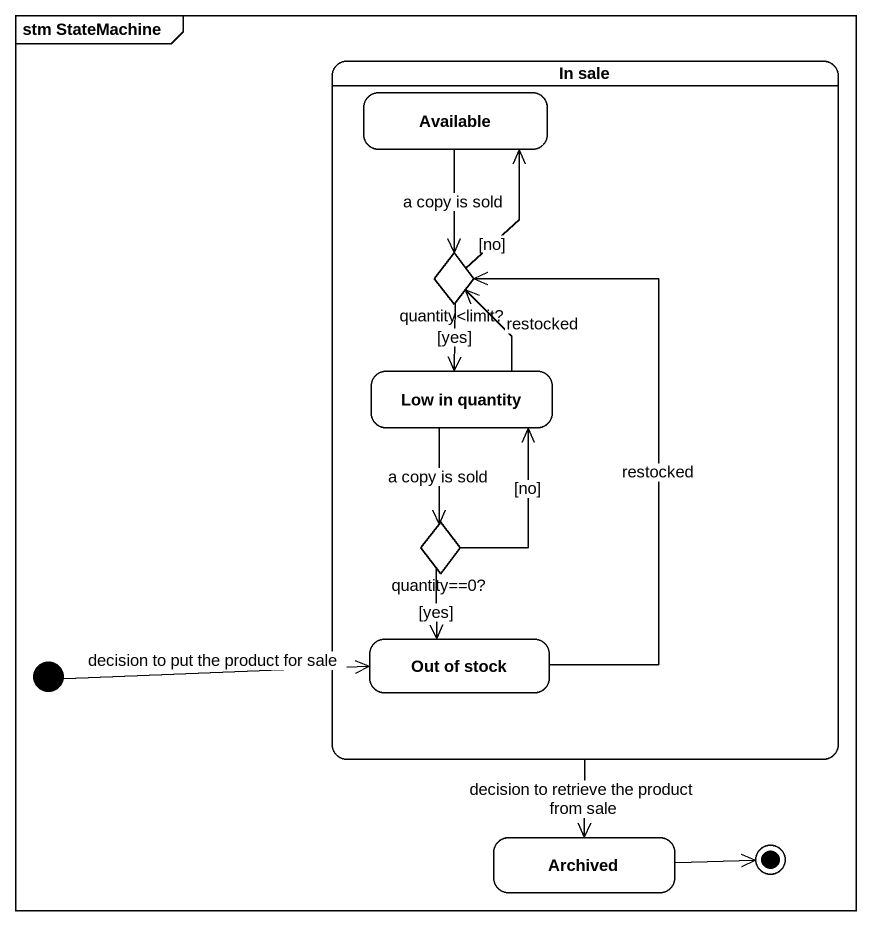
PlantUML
@startuml
mainframe stm StateMachine
hide empty description
state "In sale" as In_sale {
  state Available
  state "quantity<limit?" as quantity_limit <<choice>>
  state "Low in quantity" as Low_in_quantity
  state "quantity==0?" as quantity_0 <<choice>>
  state "Out of stock" as Out_of_stock
}
state initial1 <<start>>
state Archived
In_sale --> Archived : decision to retrieve the product from sale
Available --> quantity_limit : a copy is sold
quantity_limit -up-> Available : [no]
quantity_limit --> Low_in_quantity : [yes]
Low_in_quantity -up-> quantity_limit : restocked
Low_in_quantity --> quantity_0 : a copy is sold
quantity_0 -up-> Low_in_quantity : [no]
quantity_0 --> Out_of_stock : [yes]
Out_of_stock -up-> quantity_limit : restocked
initial1 -right-> Out_of_stock : decision to put the product for sale
Archived -right-> [*]
@enduml
